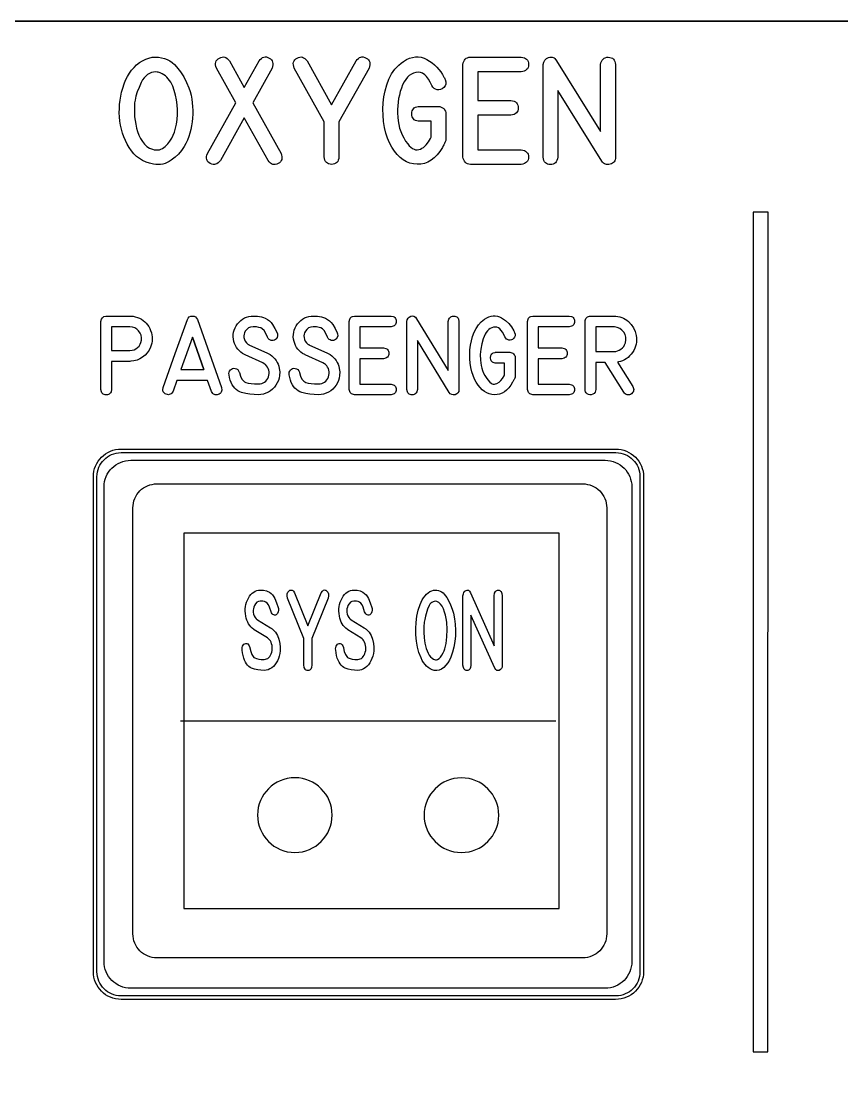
# Model space of a CAD drawing. Extents: x 214 to 359, y 82 to 686.
# Drawn here: x 288.5 to 323.5, y 207.11 to 251.9 of the extents above; entities that cross this region are included whole.
import ezdxf

# ---------------------------------------------------------------- set-up
doc = ezdxf.new("R2010")
doc.units = 0
for name, color, linetype in [('_BACKPANEL', 5, 'CONTINUOUS'), ('_ENGRAVING', 105, 'CONTINUOUS'), ('_LABELS', 30, 'CONTINUOUS'), ('_TOPLAYER', 1, 'CONTINUOUS')]:
    doc.layers.add(name, color=color, linetype=linetype)

msp = doc.modelspace()

# ---------------------------------------------------------------- linework, layer by layer
at = {"layer": '_BACKPANEL'}
for points in [[(359.375, 251.9), (214.375, 251.9), (214.375, 251.592), (214.375, 167.374), (214.375, 157.849), (355.624, 83.62), (358.386, 82.157), (358.497, 82.104), (358.611, 82.068), (358.675, 82.056), (358.743, 82.051), (358.87, 82.064), (358.989, 82.101), (359.096, 82.16), (359.19, 82.238), (359.267, 82.332), (359.325, 82.441), (359.362, 82.56), (359.375, 82.689), (359.375, 85.898), (359.375, 91.174), (359.375, 251.511)], [(292.764, 233.508), (313.859, 233.508), (313.964, 233.502), (314.067, 233.487), (314.165, 233.462), (314.26, 233.427), (314.35, 233.384), (314.434, 233.333), (314.513, 233.274), (314.586, 233.207), (314.652, 233.134), (314.711, 233.055), (314.763, 232.971), (314.806, 232.881), (314.84, 232.786), (314.866, 232.688), (314.881, 232.585), (314.886, 232.48), (314.886, 211.385), (314.881, 211.28), (314.866, 211.178), (314.84, 211.079), (314.806, 210.984), (314.763, 210.895), (314.711, 210.81), (314.652, 210.731), (314.586, 210.658), (314.513, 210.592), (314.434, 210.533), (314.35, 210.481), (314.26, 210.438), (314.165, 210.404), (314.067, 210.378), (313.964, 210.363), (313.859, 210.358), (292.764, 210.358), (292.658, 210.363), (292.556, 210.378), (292.457, 210.404), (292.363, 210.438), (292.273, 210.481), (292.188, 210.533), (292.109, 210.592), (292.037, 210.658), (291.97, 210.731), (291.911, 210.81), (291.86, 210.895), (291.817, 210.984), (291.782, 211.079), (291.757, 211.178), (291.742, 211.28), (291.736, 211.385), (291.736, 232.48), (291.742, 232.585), (291.757, 232.688), (291.782, 232.786), (291.817, 232.881), (291.86, 232.971), (291.911, 233.055), (291.97, 233.134), (292.037, 233.207), (292.109, 233.274), (292.188, 233.333), (292.273, 233.384), (292.363, 233.427), (292.457, 233.462), (292.556, 233.487), (292.658, 233.502)]]:
    msp.add_lwpolyline(points, close=True, dxfattribs=at)
at = {"layer": '_ENGRAVING'}
for points in [[(295.659, 249.047), (295.707, 248.891), (295.746, 248.734), (295.778, 248.576), (295.801, 248.416), (295.816, 248.255), (295.824, 248.092), (295.823, 247.928), (295.815, 247.762), (295.798, 247.598), (295.773, 247.437), (295.74, 247.28), (295.698, 247.126), (295.649, 246.976), (295.59, 246.829), (295.524, 246.687), (295.45, 246.547), (295.341, 246.383), (295.214, 246.231), (295.07, 246.093), (294.907, 245.967), (294.82, 245.912), (294.73, 245.867), (294.639, 245.831), (294.545, 245.805), (294.449, 245.789), (294.351, 245.783), (294.25, 245.786), (294.147, 245.799), (293.983, 245.836), (293.829, 245.888), (293.684, 245.954), (293.55, 246.035), (293.425, 246.13), (293.311, 246.24), (293.206, 246.365), (293.111, 246.505), (293.026, 246.654), (292.95, 246.807), (292.884, 246.964), (292.828, 247.126), (292.781, 247.291), (292.744, 247.461), (292.717, 247.635), (292.699, 247.813), (292.69, 247.992), (292.691, 248.171), (292.702, 248.348), (292.721, 248.524), (292.75, 248.699), (292.788, 248.872), (292.836, 249.045), (292.893, 249.217), (292.959, 249.382), (293.035, 249.535), (293.12, 249.677), (293.213, 249.807), (293.316, 249.925), (293.429, 250.032), (293.55, 250.127), (293.681, 250.21), (293.814, 250.277), (293.95, 250.324), (294.09, 250.353), (294.232, 250.362), (294.366, 250.356), (294.494, 250.336), (294.616, 250.304), (294.731, 250.259), (294.841, 250.201), (294.943, 250.129), (295.04, 250.045), (295.13, 249.948), (295.294, 249.736), (295.437, 249.516), (295.559, 249.286)], [(296.448, 246.257), (297.656, 248.419), (296.832, 249.896), (296.808, 249.966), (296.795, 250.032), (296.794, 250.093), (296.804, 250.149), (296.825, 250.2), (296.857, 250.246), (296.9, 250.287), (296.955, 250.323), (297.014, 250.351), (297.072, 250.366), (297.128, 250.37), (297.183, 250.36), (297.236, 250.339), (297.287, 250.305), (297.336, 250.26), (297.384, 250.202), (298.014, 249.065), (298.648, 250.202), (298.696, 250.26), (298.745, 250.306), (298.796, 250.339), (298.849, 250.361), (298.903, 250.37), (298.958, 250.367), (299.016, 250.352), (299.075, 250.324), (299.129, 250.288), (299.172, 250.247), (299.204, 250.201), (299.225, 250.15), (299.236, 250.093), (299.235, 250.032), (299.223, 249.965), (299.2, 249.893), (298.378, 248.419), (299.584, 246.257), (299.608, 246.186), (299.621, 246.12), (299.623, 246.058), (299.613, 246.002), (299.592, 245.951), (299.559, 245.905), (299.515, 245.863), (299.459, 245.827), (299.399, 245.799), (299.34, 245.784), (299.284, 245.781), (299.231, 245.791), (299.179, 245.813), (299.129, 245.847), (299.082, 245.894), (299.037, 245.953), (298.014, 247.776), (297.002, 245.953), (296.953, 245.896), (296.902, 245.85), (296.85, 245.817), (296.796, 245.795), (296.741, 245.786), (296.685, 245.789), (296.627, 245.803), (296.567, 245.83), (296.513, 245.866), (296.47, 245.906), (296.438, 245.952), (296.418, 246.003), (296.408, 246.059), (296.41, 246.12), (296.423, 246.186)], [(302.789, 250.199), (302.834, 250.258), (302.881, 250.305), (302.93, 250.339), (302.982, 250.361), (303.035, 250.371), (303.091, 250.368), (303.15, 250.352), (303.21, 250.324), (303.266, 250.288), (303.311, 250.247), (303.344, 250.201), (303.365, 250.15), (303.375, 250.094), (303.374, 250.033), (303.361, 249.968), (303.336, 249.898), (302.052, 247.604), (302.052, 246.11), (302.043, 246.035), (302.025, 245.971), (301.999, 245.916), (301.964, 245.872), (301.921, 245.837), (301.869, 245.812), (301.809, 245.797), (301.741, 245.792), (301.672, 245.797), (301.612, 245.812), (301.56, 245.837), (301.517, 245.872), (301.482, 245.916), (301.456, 245.971), (301.438, 246.035), (301.429, 246.11), (301.429, 247.604), (300.147, 249.898), (300.123, 249.967), (300.11, 250.032), (300.108, 250.092), (300.118, 250.148), (300.138, 250.198), (300.17, 250.244), (300.213, 250.285), (300.267, 250.321), (300.326, 250.349), (300.384, 250.364), (300.439, 250.367), (300.494, 250.358), (300.546, 250.337), (300.597, 250.303), (300.646, 250.257), (300.694, 250.199), (301.742, 248.328)], [(305.452, 247.631), (305.432, 247.633), (305.368, 247.645), (305.312, 247.665), (305.266, 247.692), (305.227, 247.727), (305.197, 247.77), (305.176, 247.82), (305.163, 247.878), (305.159, 247.943), (305.163, 248.009), (305.176, 248.067), (305.197, 248.117), (305.227, 248.159), (305.266, 248.194), (305.312, 248.222), (305.368, 248.242), (305.432, 248.254), (305.452, 248.258), (305.472, 248.258), (306.296, 248.258), (306.358, 248.253), (306.416, 248.235), (306.47, 248.206), (306.518, 248.166), (306.559, 248.117), (306.588, 248.064), (306.605, 248.006), (306.611, 247.943), (306.611, 246.811), (306.584, 246.753), (306.569, 246.717), (306.553, 246.684), (306.535, 246.65), (306.517, 246.617), (306.502, 246.583), (306.484, 246.55), (306.464, 246.516), (306.352, 246.344), (306.234, 246.195), (306.109, 246.069), (305.978, 245.967), (305.84, 245.889), (305.695, 245.834), (305.544, 245.803), (305.387, 245.796), (305.229, 245.811), (305.078, 245.847), (304.933, 245.906), (304.795, 245.986), (304.663, 246.088), (304.538, 246.211), (304.419, 246.356), (304.306, 246.523), (304.209, 246.702), (304.125, 246.903), (304.055, 247.125), (303.998, 247.368), (303.956, 247.624), (303.932, 247.882), (303.926, 248.143), (303.937, 248.407), (303.968, 248.669), (304.019, 248.924), (304.091, 249.174), (304.184, 249.416), (304.239, 249.533), (304.3, 249.644), (304.368, 249.748), (304.442, 249.846), (304.522, 249.938), (304.609, 250.024), (304.702, 250.104), (304.802, 250.177), (304.93, 250.254), (305.057, 250.313), (305.183, 250.352), (305.309, 250.372), (305.433, 250.372), (305.557, 250.354), (305.68, 250.316), (305.802, 250.259), (305.92, 250.188), (306.03, 250.112), (306.133, 250.028), (306.228, 249.938), (306.315, 249.841), (306.395, 249.737), (306.466, 249.626), (306.531, 249.509), (306.548, 249.473), (306.562, 249.442), (306.58, 249.409), (306.605, 249.307), (306.603, 249.216), (306.575, 249.134), (306.522, 249.062), (306.455, 249.009), (306.386, 248.975), (306.315, 248.961), (306.24, 248.967), (306.169, 248.991), (306.106, 249.029), (306.051, 249.081), (306.006, 249.147), (305.938, 249.298), (305.866, 249.426), (305.788, 249.53), (305.707, 249.612), (305.62, 249.672), (305.529, 249.708), (305.433, 249.722), (305.332, 249.712), (305.232, 249.684), (305.139, 249.639), (305.052, 249.579), (304.972, 249.502), (304.898, 249.41), (304.83, 249.302), (304.769, 249.178), (304.715, 249.038), (304.668, 248.894), (304.629, 248.747), (304.598, 248.597), (304.574, 248.445), (304.558, 248.289), (304.55, 248.132), (304.549, 247.971), (304.556, 247.808), (304.572, 247.646), (304.599, 247.49), (304.636, 247.339), (304.684, 247.193), (304.743, 247.052), (304.813, 246.916), (304.894, 246.786), (304.985, 246.661), (305.051, 246.583), (305.118, 246.519), (305.185, 246.47), (305.253, 246.436), (305.321, 246.416), (305.389, 246.41), (305.457, 246.419), (305.525, 246.442), (305.592, 246.476), (305.656, 246.517), (305.771, 246.618), (305.872, 246.746), (305.959, 246.9), (305.983, 246.949), (305.983, 247.631)], [(309.818, 249.739), (307.967, 249.739), (307.967, 248.517), (309.378, 248.517), (309.453, 248.502), (309.517, 248.48), (309.572, 248.451), (309.616, 248.414), (309.651, 248.371), (309.675, 248.321), (309.69, 248.263), (309.694, 248.199), (309.689, 248.135), (309.674, 248.078), (309.65, 248.027), (309.615, 247.984), (309.57, 247.948), (309.516, 247.92), (309.452, 247.898), (309.378, 247.883), (307.967, 247.883), (307.967, 246.416), (309.818, 246.416), (309.892, 246.4), (309.956, 246.378), (310.01, 246.349), (310.055, 246.313), (310.089, 246.271), (310.114, 246.221), (310.128, 246.164), (310.133, 246.101), (310.128, 246.037), (310.114, 245.981), (310.089, 245.931), (310.055, 245.888), (310.01, 245.853), (309.956, 245.824), (309.892, 245.803), (309.818, 245.788), (307.656, 245.788), (307.59, 245.801), (307.532, 245.821), (307.481, 245.849), (307.437, 245.885), (307.402, 245.929), (307.373, 245.98), (307.352, 246.039), (307.339, 246.105), (307.339, 250.05), (307.353, 250.119), (307.375, 250.18), (307.404, 250.232), (307.44, 250.275), (307.483, 250.31), (307.533, 250.336), (307.591, 250.354), (307.656, 250.362), (309.818, 250.362), (309.892, 250.352), (309.956, 250.334), (310.01, 250.307), (310.054, 250.272), (310.089, 250.228), (310.113, 250.177), (310.128, 250.117), (310.132, 250.049), (310.127, 249.98), (310.112, 249.921), (310.088, 249.869), (310.053, 249.827), (310.009, 249.792), (309.955, 249.766), (309.892, 249.748)], [(313.839, 246.096), (313.835, 246.04), (313.825, 245.99), (313.807, 245.944), (313.782, 245.904), (313.75, 245.87), (313.711, 245.84), (313.665, 245.817), (313.612, 245.798), (313.557, 245.786), (313.505, 245.782), (313.457, 245.787), (313.411, 245.799), (313.369, 245.82), (313.329, 245.849), (313.293, 245.886), (313.26, 245.931), (311.384, 248.94), (311.384, 246.096), (311.369, 246.023), (311.346, 245.959), (311.317, 245.906), (311.281, 245.862), (311.238, 245.827), (311.188, 245.803), (311.131, 245.788), (311.068, 245.783), (311.005, 245.788), (310.948, 245.803), (310.899, 245.827), (310.856, 245.862), (310.82, 245.906), (310.792, 245.959), (310.769, 246.023), (310.754, 246.096), (310.754, 250.041), (310.782, 250.147), (310.831, 250.233), (310.901, 250.3), (310.992, 250.347), (311.042, 250.361), (311.09, 250.366), (311.136, 250.362), (311.18, 250.349), (311.221, 250.327), (311.26, 250.296), (311.333, 250.208), (313.209, 247.195), (313.209, 250.041), (313.223, 250.116), (313.245, 250.18), (313.275, 250.235), (313.312, 250.279), (313.356, 250.314), (313.408, 250.338), (313.467, 250.353), (313.534, 250.357), (313.601, 250.351), (313.659, 250.336), (313.709, 250.311), (313.752, 250.276), (313.786, 250.232), (313.812, 250.178), (313.829, 250.114), (313.839, 250.041)], [(294.25, 249.728), (294.15, 249.721), (294.057, 249.7), (293.97, 249.666), (293.889, 249.617), (293.814, 249.555), (293.746, 249.479), (293.684, 249.389), (293.628, 249.286), (293.532, 249.073), (293.456, 248.876), (293.399, 248.695), (293.361, 248.531), (293.343, 248.411), (293.332, 248.279), (293.33, 247.979), (293.34, 247.818), (293.359, 247.657), (293.387, 247.498), (293.424, 247.339), (293.47, 247.185), (293.527, 247.039), (293.594, 246.9), (293.672, 246.77), (293.761, 246.654), (293.863, 246.559), (293.977, 246.485), (294.105, 246.433), (294.182, 246.414), (294.256, 246.404), (294.327, 246.405), (294.396, 246.415), (294.462, 246.436), (294.526, 246.466), (294.586, 246.507), (294.644, 246.557), (294.751, 246.67), (294.843, 246.787), (294.922, 246.906), (294.987, 247.03), (295.042, 247.168), (295.087, 247.327), (295.123, 247.506), (295.149, 247.704), (295.164, 247.913), (295.166, 248.122), (295.154, 248.33), (295.129, 248.539), (295.09, 248.742), (295.035, 248.935), (294.965, 249.117), (294.88, 249.289), (294.831, 249.369), (294.777, 249.441), (294.719, 249.505), (294.655, 249.562), (294.587, 249.612), (294.514, 249.654), (294.436, 249.688), (294.353, 249.715), (294.305, 249.725)], [(319.715, 243.75), (319.705, 207.969), (320.341, 207.969), (320.351, 243.75)], [(293.144, 239.328), (293.174, 239.328), (293.275, 239.317), (293.372, 239.297), (293.465, 239.269), (293.554, 239.233), (293.634, 239.19), (293.708, 239.141), (293.776, 239.085), (293.838, 239.023), (293.894, 238.954), (293.944, 238.879), (293.988, 238.798), (294.025, 238.71), (294.055, 238.619), (294.077, 238.529), (294.09, 238.439), (294.094, 238.35), (294.089, 238.262), (294.075, 238.174), (294.053, 238.087), (294.022, 238), (293.958, 237.87), (293.88, 237.756), (293.789, 237.656), (293.684, 237.571), (293.568, 237.502), (293.445, 237.45), (293.313, 237.416), (293.174, 237.398), (293.144, 237.396), (292.362, 237.396), (292.362, 236.201), (292.337, 236.1), (292.316, 236.06), (292.29, 236.028), (292.259, 236.002), (292.223, 235.984), (292.181, 235.973), (292.134, 235.97), (292.086, 235.973), (292.045, 235.984), (292.008, 236.002), (291.977, 236.028), (291.951, 236.06), (291.931, 236.1), (291.907, 236.201), (291.907, 239.099), (291.929, 239.189), (291.972, 239.258), (292.035, 239.304), (292.119, 239.328), (292.134, 239.328)], [(294.561, 236.286), (295.076, 237.732), (295.593, 239.177), (295.627, 239.243), (295.673, 239.29), (295.732, 239.318), (295.804, 239.328), (295.877, 239.319), (295.936, 239.291), (295.983, 239.244), (296.017, 239.177), (297.048, 236.278), (297.057, 236.173), (297.051, 236.128), (297.037, 236.088), (297.016, 236.053), (296.988, 236.024), (296.952, 235.999), (296.909, 235.98), (296.864, 235.967), (296.821, 235.963), (296.781, 235.967), (296.744, 235.98), (296.709, 236.002), (296.677, 236.032), (296.621, 236.117), (296.456, 236.586), (295.145, 236.586), (294.984, 236.129), (294.927, 236.043), (294.894, 236.013), (294.859, 235.992), (294.821, 235.979), (294.781, 235.975), (294.737, 235.98), (294.691, 235.994), (294.648, 236.014), (294.612, 236.039), (294.584, 236.068), (294.564, 236.102), (294.551, 236.141), (294.547, 236.185)], [(298.983, 237.757), (299.008, 237.746), (299.037, 237.731), (299.063, 237.716), (299.088, 237.701), (299.115, 237.685), (299.19, 237.629), (299.259, 237.568), (299.319, 237.502), (299.372, 237.431), (299.418, 237.355), (299.456, 237.273), (299.486, 237.186), (299.509, 237.095), (299.526, 236.945), (299.522, 236.791), (299.502, 236.682), (299.47, 236.577), (299.425, 236.476), (299.368, 236.379), (299.3, 236.29), (299.224, 236.211), (299.139, 236.143), (299.047, 236.086), (298.942, 236.037), (298.836, 236.003), (298.728, 235.982), (298.618, 235.975), (298.433, 235.981), (298.253, 235.999), (298.077, 236.03), (297.905, 236.072), (297.823, 236.102), (297.747, 236.142), (297.678, 236.191), (297.614, 236.252), (297.557, 236.322), (297.505, 236.403), (297.46, 236.494), (297.421, 236.595), (297.392, 236.706), (297.369, 236.821), (297.364, 236.878), (297.372, 236.932), (297.392, 236.982), (297.426, 237.029), (297.469, 237.067), (297.517, 237.091), (297.57, 237.102), (297.628, 237.098), (297.687, 237.078), (297.736, 237.045), (297.775, 236.998), (297.805, 236.937), (297.81, 236.923), (297.856, 236.763), (297.916, 236.638), (297.951, 236.59), (297.991, 236.55), (298.033, 236.52), (298.079, 236.498), (298.185, 236.468), (298.309, 236.448), (298.452, 236.437), (298.614, 236.436), (298.69, 236.44), (298.76, 236.454), (298.823, 236.478), (298.88, 236.511), (298.931, 236.553), (298.976, 236.605), (299.015, 236.667), (299.047, 236.737), (299.067, 236.805), (299.077, 236.874), (299.075, 236.945), (299.063, 237.017), (299.041, 237.086), (299.01, 237.15), (298.971, 237.207), (298.923, 237.259), (298.869, 237.298), (298.801, 237.336), (298.056, 237.669), (298.032, 237.682), (297.945, 237.734), (297.867, 237.791), (297.797, 237.853), (297.736, 237.92), (297.684, 237.992), (297.64, 238.07), (297.605, 238.153), (297.578, 238.241), (297.557, 238.345), (297.547, 238.446), (297.549, 238.544), (297.562, 238.639), (297.587, 238.732), (297.623, 238.822), (297.67, 238.91), (297.729, 238.995), (297.796, 239.073), (297.868, 239.141), (297.945, 239.198), (298.027, 239.245), (298.115, 239.281), (298.207, 239.307), (298.304, 239.323), (298.407, 239.328), (298.584, 239.323), (298.751, 239.291), (298.832, 239.27), (298.913, 239.238), (299.009, 239.185), (299.092, 239.123), (299.164, 239.052), (299.224, 238.972), (299.326, 238.796), (299.419, 238.607), (299.433, 238.564), (299.438, 238.487), (299.417, 238.418), (299.377, 238.356), (299.343, 238.326), (299.3, 238.301), (299.255, 238.287), (299.208, 238.283), (299.16, 238.29), (299.113, 238.307), (299.072, 238.334), (299.036, 238.373), (299.007, 238.421), (298.918, 238.616), (298.861, 238.707), (298.785, 238.781), (298.716, 238.819), (298.643, 238.846), (298.539, 238.864), (298.391, 238.869), (298.289, 238.856), (298.201, 238.82), (298.124, 238.761), (298.061, 238.679), (298.028, 238.617), (298.008, 238.552), (297.999, 238.484), (298.003, 238.412), (298.022, 238.326), (298.056, 238.25), (298.106, 238.185), (298.17, 238.129), (298.185, 238.119), (298.203, 238.108), (298.22, 238.1), (298.24, 238.092)], [(301.543, 237.757), (301.569, 237.746), (301.598, 237.731), (301.624, 237.716), (301.649, 237.701), (301.675, 237.685), (301.751, 237.629), (301.819, 237.568), (301.88, 237.502), (301.933, 237.431), (301.979, 237.355), (302.016, 237.273), (302.047, 237.186), (302.069, 237.095), (302.087, 236.945), (302.082, 236.791), (302.063, 236.682), (302.031, 236.577), (301.986, 236.476), (301.929, 236.379), (301.861, 236.29), (301.785, 236.211), (301.7, 236.143), (301.608, 236.086), (301.503, 236.037), (301.397, 236.003), (301.288, 235.982), (301.178, 235.975), (300.994, 235.981), (300.814, 235.999), (300.638, 236.03), (300.466, 236.072), (300.384, 236.102), (300.308, 236.142), (300.239, 236.191), (300.175, 236.252), (300.117, 236.322), (300.066, 236.403), (300.021, 236.494), (299.982, 236.595), (299.953, 236.706), (299.93, 236.821), (299.925, 236.878), (299.932, 236.932), (299.953, 236.982), (299.987, 237.029), (300.03, 237.067), (300.078, 237.091), (300.131, 237.102), (300.189, 237.098), (300.248, 237.078), (300.297, 237.045), (300.336, 236.998), (300.366, 236.937), (300.371, 236.923), (300.417, 236.763), (300.477, 236.638), (300.512, 236.59), (300.551, 236.55), (300.594, 236.52), (300.64, 236.498), (300.746, 236.468), (300.87, 236.448), (301.013, 236.437), (301.175, 236.436), (301.251, 236.44), (301.32, 236.454), (301.384, 236.478), (301.441, 236.511), (301.492, 236.553), (301.537, 236.605), (301.575, 236.667), (301.608, 236.737), (301.628, 236.805), (301.638, 236.874), (301.636, 236.945), (301.624, 237.017), (301.602, 237.086), (301.571, 237.15), (301.532, 237.207), (301.484, 237.259), (301.43, 237.298), (301.362, 237.336), (300.617, 237.669), (300.593, 237.682), (300.506, 237.734), (300.428, 237.791), (300.358, 237.853), (300.297, 237.92), (300.244, 237.992), (300.201, 238.07), (300.166, 238.153), (300.139, 238.241), (300.118, 238.345), (300.108, 238.446), (300.11, 238.544), (300.123, 238.639), (300.147, 238.732), (300.183, 238.822), (300.231, 238.91), (300.29, 238.995), (300.357, 239.073), (300.429, 239.141), (300.506, 239.198), (300.588, 239.245), (300.675, 239.281), (300.768, 239.307), (300.865, 239.323), (300.968, 239.328), (301.145, 239.323), (301.312, 239.291), (301.393, 239.27), (301.474, 239.238), (301.57, 239.185), (301.653, 239.123), (301.725, 239.052), (301.785, 238.972), (301.887, 238.796), (301.979, 238.607), (301.994, 238.564), (301.999, 238.487), (301.978, 238.418), (301.938, 238.356), (301.904, 238.326), (301.861, 238.301), (301.816, 238.287), (301.769, 238.283), (301.72, 238.29), (301.673, 238.307), (301.632, 238.334), (301.597, 238.373), (301.568, 238.421), (301.478, 238.616), (301.421, 238.707), (301.346, 238.781), (301.277, 238.819), (301.204, 238.846), (301.099, 238.864), (300.951, 238.869), (300.85, 238.856), (300.761, 238.82), (300.685, 238.761), (300.622, 238.679), (300.589, 238.617), (300.569, 238.552), (300.56, 238.484), (300.564, 238.412), (300.583, 238.326), (300.617, 238.25), (300.666, 238.185), (300.731, 238.129), (300.746, 238.119), (300.763, 238.108), (300.781, 238.1), (300.8, 238.092)], [(304.272, 238.871), (302.938, 238.871), (302.938, 237.974), (303.955, 237.974), (304.055, 237.946), (304.094, 237.925), (304.126, 237.898), (304.151, 237.866), (304.168, 237.829), (304.179, 237.787), (304.182, 237.74), (304.178, 237.693), (304.168, 237.651), (304.15, 237.614), (304.125, 237.582), (304.093, 237.556), (304.054, 237.535), (303.955, 237.508), (302.938, 237.508), (302.938, 236.431), (304.272, 236.431), (304.371, 236.403), (304.41, 236.382), (304.442, 236.356), (304.466, 236.324), (304.484, 236.288), (304.495, 236.246), (304.498, 236.199), (304.495, 236.153), (304.484, 236.111), (304.466, 236.075), (304.442, 236.044), (304.41, 236.017), (304.371, 235.996), (304.272, 235.97), (302.714, 235.97), (302.625, 235.994), (302.588, 236.015), (302.557, 236.041), (302.531, 236.073), (302.511, 236.111), (302.486, 236.203), (302.486, 239.099), (302.512, 239.194), (302.532, 239.232), (302.558, 239.264), (302.59, 239.29), (302.626, 239.309), (302.714, 239.328), (304.272, 239.328), (304.371, 239.307), (304.41, 239.287), (304.441, 239.262), (304.466, 239.23), (304.484, 239.192), (304.494, 239.148), (304.498, 239.098), (304.494, 239.048), (304.483, 239.004), (304.465, 238.966), (304.441, 238.935), (304.409, 238.91), (304.37, 238.89)], [(307.167, 236.196), (307.157, 236.118), (307.126, 236.055), (307.075, 236.008), (307.004, 235.977), (306.927, 235.966), (306.859, 235.978), (306.8, 236.015), (306.75, 236.075), (305.399, 238.284), (305.399, 236.196), (305.372, 236.096), (305.35, 236.056), (305.324, 236.024), (305.294, 235.999), (305.258, 235.981), (305.217, 235.97), (305.171, 235.967), (305.126, 235.97), (305.085, 235.981), (305.05, 235.999), (305.019, 236.024), (304.993, 236.056), (304.972, 236.096), (304.945, 236.196), (304.945, 239.092), (304.965, 239.17), (305, 239.234), (305.051, 239.282), (305.117, 239.317), (305.187, 239.331), (305.252, 239.318), (305.31, 239.28), (305.362, 239.215), (306.713, 237.003), (306.713, 239.092), (306.739, 239.195), (306.76, 239.235), (306.787, 239.267), (306.819, 239.293), (306.856, 239.311), (306.899, 239.321), (306.947, 239.324), (306.995, 239.32), (307.037, 239.309), (307.074, 239.29), (307.104, 239.265), (307.128, 239.232), (307.147, 239.193), (307.167, 239.092)], [(308.729, 237.323), (308.714, 237.324), (308.628, 237.348), (308.595, 237.368), (308.567, 237.394), (308.546, 237.425), (308.53, 237.462), (308.518, 237.552), (308.53, 237.643), (308.546, 237.68), (308.567, 237.711), (308.595, 237.737), (308.628, 237.757), (308.714, 237.78), (308.729, 237.783), (308.743, 237.783), (309.337, 237.783), (309.382, 237.779), (309.423, 237.766), (309.462, 237.745), (309.497, 237.715), (309.526, 237.68), (309.547, 237.641), (309.559, 237.598), (309.564, 237.552), (309.564, 236.721), (309.544, 236.678), (309.533, 236.652), (309.522, 236.627), (309.509, 236.603), (309.496, 236.578), (309.485, 236.554), (309.472, 236.529), (309.457, 236.504), (309.377, 236.378), (309.292, 236.268), (309.202, 236.176), (309.108, 236.102), (309.008, 236.044), (308.904, 236.004), (308.796, 235.981), (308.682, 235.976), (308.569, 235.987), (308.46, 236.014), (308.355, 236.056), (308.256, 236.115), (308.161, 236.19), (308.07, 236.28), (307.985, 236.387), (307.904, 236.509), (307.834, 236.641), (307.773, 236.788), (307.723, 236.951), (307.682, 237.13), (307.652, 237.318), (307.635, 237.507), (307.63, 237.699), (307.638, 237.893), (307.66, 238.085), (307.697, 238.273), (307.749, 238.456), (307.816, 238.634), (307.899, 238.801), (308.001, 238.949), (308.122, 239.08), (308.261, 239.192), (308.353, 239.249), (308.444, 239.292), (308.535, 239.32), (308.626, 239.335), (308.716, 239.335), (308.805, 239.322), (308.893, 239.294), (308.981, 239.252), (309.146, 239.144), (309.288, 239.016), (309.408, 238.869), (309.506, 238.702), (309.519, 238.676), (309.528, 238.653), (309.541, 238.628), (309.559, 238.554), (309.558, 238.487), (309.538, 238.427), (309.499, 238.374), (309.452, 238.334), (309.402, 238.31), (309.35, 238.3), (309.297, 238.304), (309.245, 238.321), (309.2, 238.349), (309.161, 238.387), (309.128, 238.436), (309.079, 238.547), (309.027, 238.64), (308.971, 238.717), (308.912, 238.778), (308.85, 238.821), (308.784, 238.848), (308.715, 238.858), (308.643, 238.851), (308.571, 238.83), (308.504, 238.797), (308.441, 238.753), (308.383, 238.697), (308.33, 238.629), (308.281, 238.55), (308.237, 238.459), (308.198, 238.356), (308.137, 238.142), (308.097, 237.92), (308.079, 237.691), (308.084, 237.453), (308.095, 237.334), (308.114, 237.219), (308.141, 237.108), (308.176, 237.001), (308.219, 236.898), (308.269, 236.798), (308.327, 236.703), (308.393, 236.611), (308.489, 236.507), (308.537, 236.471), (308.586, 236.445), (308.634, 236.431), (308.683, 236.427), (308.732, 236.433), (308.782, 236.45), (308.876, 236.505), (308.959, 236.579), (309.032, 236.673), (309.094, 236.786), (309.112, 236.823), (309.112, 237.323)], [(311.873, 238.871), (310.54, 238.871), (310.54, 237.974), (311.557, 237.974), (311.656, 237.946), (311.696, 237.925), (311.728, 237.898), (311.753, 237.866), (311.77, 237.829), (311.781, 237.787), (311.784, 237.74), (311.78, 237.693), (311.77, 237.651), (311.752, 237.614), (311.727, 237.582), (311.695, 237.556), (311.656, 237.535), (311.557, 237.508), (310.54, 237.508), (310.54, 236.431), (311.873, 236.431), (311.973, 236.403), (312.012, 236.382), (312.044, 236.356), (312.068, 236.324), (312.086, 236.288), (312.097, 236.246), (312.1, 236.199), (312.097, 236.153), (312.086, 236.111), (312.068, 236.075), (312.044, 236.044), (312.012, 236.017), (311.973, 235.996), (311.873, 235.97), (310.316, 235.97), (310.227, 235.994), (310.19, 236.015), (310.159, 236.041), (310.133, 236.073), (310.112, 236.111), (310.088, 236.203), (310.088, 239.099), (310.114, 239.194), (310.134, 239.232), (310.16, 239.264), (310.192, 239.29), (310.228, 239.309), (310.316, 239.328), (311.873, 239.328), (311.973, 239.307), (312.012, 239.287), (312.043, 239.262), (312.068, 239.23), (312.086, 239.192), (312.096, 239.148), (312.099, 239.098), (312.096, 239.048), (312.085, 239.004), (312.067, 238.966), (312.043, 238.935), (312.011, 238.91), (311.972, 238.89)], [(314.579, 236.326), (314.614, 236.237), (314.619, 236.195), (314.616, 236.155), (314.605, 236.117), (314.585, 236.081), (314.521, 236.014), (314.481, 235.991), (314.438, 235.977), (314.392, 235.972), (314.343, 235.976), (314.296, 235.989), (314.256, 236.011), (314.223, 236.04), (314.196, 236.078), (313.403, 237.355), (313.001, 237.355), (313.001, 236.201), (312.993, 236.135), (312.969, 236.078), (312.93, 236.032), (312.874, 235.995), (312.811, 235.973), (312.751, 235.97), (312.692, 235.985), (312.636, 236.019), (312.597, 236.056), (312.57, 236.098), (312.553, 236.147), (312.547, 236.201), (312.547, 239.099), (312.551, 239.144), (312.564, 239.187), (312.584, 239.226), (312.613, 239.261), (312.647, 239.29), (312.685, 239.311), (312.727, 239.324), (312.773, 239.328), (313.771, 239.328), (313.86, 239.325), (313.946, 239.314), (314.028, 239.295), (314.108, 239.27), (314.185, 239.237), (314.259, 239.197), (314.329, 239.149), (314.397, 239.095), (314.517, 238.97), (314.612, 238.829), (314.682, 238.673), (314.727, 238.502), (314.739, 238.406), (314.742, 238.312), (314.736, 238.22), (314.721, 238.129), (314.696, 238.04), (314.662, 237.952), (314.619, 237.866), (314.567, 237.781), (314.508, 237.701), (314.444, 237.63), (314.375, 237.567), (314.302, 237.511), (314.224, 237.465), (314.142, 237.426), (314.055, 237.396), (313.963, 237.374), (313.932, 237.369)], [(293.144, 238.866), (292.362, 238.866), (292.362, 237.861), (293.144, 237.861), (293.233, 237.868), (293.316, 237.892), (293.395, 237.931), (293.468, 237.985), (293.531, 238.051), (293.579, 238.125), (293.613, 238.207), (293.633, 238.297), (293.636, 238.406), (293.617, 238.509), (293.577, 238.605), (293.514, 238.694), (293.435, 238.769), (293.347, 238.823), (293.25, 238.855)], [(313.771, 237.816), (313.852, 237.823), (313.929, 237.842), (314.004, 237.873), (314.075, 237.918), (314.139, 237.973), (314.191, 238.035), (314.232, 238.106), (314.262, 238.184), (314.286, 238.307), (314.283, 238.424), (314.252, 238.535), (314.193, 238.64), (314.114, 238.731), (314.021, 238.799), (313.914, 238.844), (313.794, 238.866), (313.001, 238.866), (313.001, 237.816)], [(296.292, 237.047), (295.803, 238.425), (295.31, 237.047)], [(295.803, 238.425), (296.292, 237.047)], [(292.774, 233.661), (313.849, 233.661), (313.971, 233.655), (314.09, 233.637), (314.204, 233.608), (314.313, 233.568), (314.417, 233.518), (314.516, 233.458), (314.607, 233.39), (314.692, 233.313), (314.768, 233.229), (314.837, 233.137), (314.896, 233.039), (314.946, 232.935), (314.986, 232.825), (315.016, 232.711), (315.034, 232.592), (315.04, 232.47), (315.04, 211.395), (315.034, 211.273), (315.016, 211.154), (314.986, 211.04), (314.946, 210.931), (314.896, 210.827), (314.837, 210.728), (314.768, 210.637), (314.692, 210.552), (314.607, 210.476), (314.516, 210.407), (314.417, 210.348), (314.313, 210.298), (314.204, 210.258), (314.09, 210.228), (313.971, 210.21), (313.849, 210.204), (292.774, 210.204), (292.652, 210.21), (292.533, 210.228), (292.419, 210.258), (292.309, 210.298), (292.205, 210.348), (292.107, 210.407), (292.015, 210.476), (291.931, 210.552), (291.854, 210.637), (291.786, 210.728), (291.726, 210.827), (291.676, 210.931), (291.636, 211.04), (291.607, 211.154), (291.589, 211.273), (291.583, 211.395), (291.583, 232.47), (291.589, 232.592), (291.607, 232.711), (291.636, 232.825), (291.676, 232.935), (291.726, 233.039), (291.786, 233.137), (291.854, 233.229), (291.931, 233.313), (292.015, 233.39), (292.107, 233.458), (292.205, 233.518), (292.309, 233.568), (292.419, 233.608), (292.533, 233.637), (292.652, 233.655)], [(293.182, 233.183), (313.398, 233.183), (313.515, 233.177), (313.628, 233.16), (313.738, 233.131), (313.843, 233.093), (313.943, 233.045), (314.037, 232.988), (314.125, 232.922), (314.206, 232.849), (314.279, 232.768), (314.345, 232.68), (314.402, 232.586), (314.45, 232.486), (314.488, 232.381), (314.517, 232.271), (314.534, 232.158), (314.54, 232.041), (314.54, 211.825), (314.534, 211.708), (314.517, 211.594), (314.488, 211.484), (314.45, 211.379), (314.402, 211.279), (314.345, 211.185), (314.279, 211.097), (314.206, 211.016), (314.125, 210.943), (314.037, 210.877), (313.943, 210.82), (313.843, 210.772), (313.738, 210.734), (313.628, 210.706), (313.515, 210.689), (313.398, 210.683), (293.182, 210.683), (293.065, 210.689), (292.951, 210.706), (292.841, 210.734), (292.736, 210.772), (292.636, 210.82), (292.542, 210.877), (292.454, 210.943), (292.373, 211.016), (292.3, 211.097), (292.234, 211.185), (292.177, 211.279), (292.129, 211.379), (292.091, 211.484), (292.063, 211.594), (292.046, 211.708), (292.04, 211.825), (292.04, 232.041), (292.046, 232.158), (292.063, 232.271), (292.091, 232.381), (292.129, 232.486), (292.177, 232.586), (292.234, 232.68), (292.3, 232.768), (292.373, 232.849), (292.454, 232.922), (292.542, 232.988), (292.636, 233.045), (292.736, 233.093), (292.841, 233.131), (292.951, 233.16), (293.065, 233.177)]]:
    msp.add_lwpolyline(points, close=True, dxfattribs=at)
at = {"layer": '_LABELS'}
for points in [[(311.438, 214.075), (311.438, 230.077), (295.438, 230.077), (295.438, 214.075)], [(299.139, 226.045), (299.158, 226.033), (299.18, 226.018), (299.199, 226.003), (299.218, 225.987), (299.238, 225.971), (299.295, 225.914), (299.346, 225.852), (299.392, 225.785), (299.432, 225.712), (299.495, 225.551), (299.534, 225.369), (299.548, 225.216), (299.544, 225.059), (299.53, 224.947), (299.506, 224.84), (299.472, 224.737), (299.429, 224.638), (299.378, 224.547), (299.32, 224.466), (299.257, 224.397), (299.187, 224.339), (299.109, 224.289), (299.029, 224.254), (298.947, 224.232), (298.864, 224.225), (298.726, 224.231), (298.59, 224.25), (298.458, 224.281), (298.329, 224.325), (298.267, 224.355), (298.21, 224.395), (298.158, 224.446), (298.11, 224.508), (298.067, 224.58), (298.028, 224.662), (297.994, 224.755), (297.964, 224.858), (297.943, 224.972), (297.926, 225.089), (297.922, 225.148), (297.927, 225.202), (297.943, 225.254), (297.969, 225.302), (298.001, 225.341), (298.037, 225.365), (298.077, 225.376), (298.12, 225.372), (298.165, 225.352), (298.202, 225.318), (298.231, 225.27), (298.254, 225.208), (298.257, 225.193), (298.292, 225.029), (298.337, 224.903), (298.393, 224.813), (298.425, 224.781), (298.46, 224.759), (298.539, 224.729), (298.633, 224.708), (298.74, 224.697), (298.862, 224.696), (298.919, 224.7), (298.971, 224.715), (299.019, 224.739), (299.062, 224.773), (299.1, 224.816), (299.134, 224.869), (299.163, 224.931), (299.187, 225.004), (299.203, 225.073), (299.21, 225.144), (299.209, 225.216), (299.199, 225.289), (299.183, 225.36), (299.16, 225.425), (299.13, 225.484), (299.094, 225.536), (299.054, 225.577), (299.002, 225.615), (298.442, 225.955), (298.424, 225.968), (298.359, 226.021), (298.3, 226.079), (298.247, 226.142), (298.202, 226.211), (298.162, 226.285), (298.129, 226.364), (298.103, 226.449), (298.083, 226.539), (298.067, 226.645), (298.06, 226.748), (298.061, 226.848), (298.071, 226.945), (298.089, 227.04), (298.116, 227.132), (298.152, 227.222), (298.196, 227.308), (298.246, 227.388), (298.301, 227.457), (298.359, 227.516), (298.421, 227.564), (298.486, 227.601), (298.556, 227.628), (298.629, 227.644), (298.706, 227.649), (298.839, 227.644), (298.965, 227.611), (299.026, 227.59), (299.087, 227.557), (299.159, 227.503), (299.222, 227.44), (299.275, 227.367), (299.32, 227.286), (299.397, 227.106), (299.467, 226.912), (299.478, 226.869), (299.481, 226.79), (299.466, 226.72), (299.435, 226.656), (299.41, 226.626), (299.378, 226.6), (299.344, 226.586), (299.309, 226.582), (299.272, 226.589), (299.237, 226.606), (299.206, 226.634), (299.179, 226.673), (299.157, 226.723), (299.09, 226.921), (299.047, 227.014), (298.99, 227.09), (298.939, 227.129), (298.884, 227.157), (298.805, 227.175), (298.694, 227.18), (298.618, 227.167), (298.551, 227.13), (298.494, 227.07), (298.446, 226.986), (298.421, 226.923), (298.406, 226.857), (298.4, 226.787), (298.402, 226.713), (298.417, 226.625), (298.442, 226.548), (298.479, 226.481), (298.528, 226.425), (298.539, 226.414), (298.552, 226.403), (298.566, 226.395), (298.58, 226.387)], [(301.297, 227.527), (301.347, 227.606), (301.373, 227.632), (301.401, 227.648), (301.43, 227.655), (301.461, 227.653), (301.492, 227.641), (301.525, 227.62), (301.579, 227.562), (301.609, 227.489), (301.613, 227.402), (301.593, 227.301), (300.898, 225.581), (300.898, 224.461), (300.883, 224.357), (300.85, 224.283), (300.827, 224.257), (300.799, 224.238), (300.766, 224.227), (300.729, 224.223), (300.692, 224.227), (300.659, 224.238), (300.631, 224.257), (300.608, 224.283), (300.575, 224.357), (300.56, 224.461), (300.56, 225.581), (299.866, 227.301), (299.846, 227.401), (299.85, 227.488), (299.879, 227.56), (299.931, 227.618), (299.963, 227.639), (299.994, 227.65), (300.024, 227.653), (300.054, 227.646), (300.082, 227.63), (300.11, 227.605), (300.162, 227.527), (300.73, 226.124)], [(303.128, 226.045), (303.148, 226.033), (303.169, 226.018), (303.189, 226.003), (303.207, 225.987), (303.227, 225.971), (303.284, 225.914), (303.336, 225.852), (303.381, 225.785), (303.421, 225.712), (303.484, 225.551), (303.524, 225.369), (303.537, 225.216), (303.533, 225.059), (303.519, 224.947), (303.495, 224.84), (303.461, 224.737), (303.418, 224.638), (303.367, 224.547), (303.309, 224.466), (303.246, 224.397), (303.177, 224.339), (303.098, 224.289), (303.018, 224.254), (302.936, 224.232), (302.854, 224.225), (302.715, 224.231), (302.579, 224.25), (302.447, 224.281), (302.318, 224.325), (302.256, 224.355), (302.199, 224.395), (302.147, 224.446), (302.099, 224.508), (302.056, 224.58), (302.017, 224.662), (301.983, 224.755), (301.954, 224.858), (301.932, 224.972), (301.915, 225.089), (301.911, 225.148), (301.917, 225.202), (301.932, 225.254), (301.958, 225.302), (301.99, 225.341), (302.026, 225.365), (302.066, 225.376), (302.11, 225.372), (302.154, 225.352), (302.191, 225.318), (302.22, 225.27), (302.243, 225.208), (302.246, 225.193), (302.281, 225.029), (302.326, 224.903), (302.382, 224.813), (302.414, 224.781), (302.449, 224.759), (302.528, 224.729), (302.622, 224.708), (302.729, 224.697), (302.851, 224.696), (302.908, 224.7), (302.96, 224.715), (303.008, 224.739), (303.051, 224.773), (303.089, 224.816), (303.123, 224.869), (303.152, 224.931), (303.177, 225.004), (303.192, 225.073), (303.199, 225.144), (303.198, 225.216), (303.189, 225.289), (303.172, 225.36), (303.149, 225.425), (303.12, 225.484), (303.083, 225.536), (303.043, 225.577), (302.992, 225.615), (302.431, 225.955), (302.413, 225.968), (302.348, 226.021), (302.289, 226.079), (302.237, 226.142), (302.191, 226.211), (302.151, 226.285), (302.118, 226.364), (302.092, 226.449), (302.072, 226.539), (302.056, 226.645), (302.049, 226.748), (302.05, 226.848), (302.06, 226.945), (302.078, 227.04), (302.105, 227.132), (302.141, 227.222), (302.185, 227.308), (302.236, 227.388), (302.29, 227.457), (302.348, 227.516), (302.41, 227.564), (302.475, 227.601), (302.545, 227.628), (302.618, 227.644), (302.695, 227.649), (302.828, 227.644), (302.954, 227.611), (303.015, 227.59), (303.076, 227.557), (303.148, 227.503), (303.211, 227.44), (303.265, 227.367), (303.31, 227.286), (303.387, 227.106), (303.456, 226.912), (303.467, 226.869), (303.471, 226.79), (303.455, 226.72), (303.425, 226.656), (303.399, 226.626), (303.367, 226.6), (303.333, 226.586), (303.298, 226.582), (303.261, 226.589), (303.226, 226.606), (303.195, 226.634), (303.169, 226.673), (303.146, 226.723), (303.079, 226.921), (303.036, 227.014), (302.979, 227.09), (302.928, 227.129), (302.873, 227.157), (302.794, 227.175), (302.683, 227.18), (302.607, 227.167), (302.54, 227.13), (302.483, 227.07), (302.435, 226.986), (302.411, 226.923), (302.395, 226.857), (302.389, 226.787), (302.392, 226.713), (302.406, 226.625), (302.431, 226.548), (302.469, 226.481), (302.517, 226.425), (302.528, 226.414), (302.542, 226.403), (302.555, 226.395), (302.569, 226.387)], [(306.932, 226.663), (306.979, 226.429), (307.009, 226.19), (307.021, 225.947), (307.016, 225.7), (306.994, 225.456), (306.953, 225.223), (306.895, 225.001), (306.818, 224.789), (306.76, 224.666), (306.691, 224.552), (306.613, 224.448), (306.525, 224.354), (306.429, 224.279), (306.329, 224.233), (306.223, 224.216), (306.113, 224.228), (306.024, 224.256), (305.941, 224.295), (305.863, 224.344), (305.79, 224.405), (305.722, 224.477), (305.66, 224.559), (305.603, 224.653), (305.552, 224.758), (305.465, 224.984), (305.399, 225.223), (305.353, 225.474), (305.329, 225.738), (305.325, 226.006), (305.341, 226.271), (305.377, 226.532), (305.434, 226.79), (305.511, 227.029), (305.557, 227.135), (305.607, 227.232), (305.663, 227.321), (305.724, 227.401), (305.79, 227.472), (305.86, 227.535), (305.933, 227.585), (306.007, 227.62), (306.082, 227.642), (306.159, 227.649), (306.232, 227.644), (306.301, 227.629), (306.367, 227.605), (306.43, 227.571), (306.489, 227.528), (306.544, 227.474), (306.597, 227.411), (306.645, 227.338), (306.734, 227.18), (306.812, 227.014), (306.878, 226.842)], [(309.011, 224.451), (309.004, 224.371), (308.981, 224.307), (308.942, 224.26), (308.889, 224.228), (308.831, 224.216), (308.78, 224.229), (308.735, 224.266), (308.698, 224.327), (307.682, 226.582), (307.682, 224.451), (307.661, 224.349), (307.626, 224.275), (307.603, 224.25), (307.576, 224.231), (307.545, 224.22), (307.511, 224.217), (307.477, 224.22), (307.446, 224.231), (307.419, 224.25), (307.396, 224.275), (307.361, 224.349), (307.341, 224.451), (307.341, 227.408), (307.356, 227.487), (307.382, 227.552), (307.42, 227.602), (307.47, 227.637), (307.523, 227.651), (307.571, 227.639), (307.615, 227.599), (307.654, 227.533), (308.67, 225.275), (308.67, 227.408), (308.69, 227.512), (308.726, 227.587), (308.75, 227.613), (308.778, 227.631), (308.81, 227.642), (308.846, 227.645), (308.882, 227.64), (308.914, 227.629), (308.941, 227.61), (308.964, 227.584), (308.997, 227.51), (309.011, 227.408)], [(306.169, 227.173), (306.115, 227.168), (306.064, 227.153), (306.017, 227.127), (305.973, 227.091), (305.933, 227.044), (305.896, 226.987), (305.832, 226.842), (305.739, 226.535), (305.708, 226.399), (305.687, 226.276), (305.672, 226.087), (305.671, 225.862), (305.686, 225.621), (305.721, 225.383), (305.777, 225.158), (305.856, 224.956), (305.904, 224.869), (305.959, 224.798), (306.021, 224.743), (306.09, 224.704), (306.172, 224.682), (306.211, 224.682), (306.248, 224.69), (306.318, 224.729), (306.382, 224.797), (306.44, 224.881), (306.49, 224.969), (306.533, 225.059), (306.568, 225.151), (306.598, 225.255), (306.622, 225.374), (306.656, 225.657), (306.665, 225.969), (306.645, 226.282), (306.624, 226.434), (306.594, 226.579), (306.556, 226.715), (306.51, 226.844), (306.455, 226.958), (306.388, 227.049), (306.312, 227.118), (306.225, 227.163)], [(300.173, 219.652), (300.01, 219.644), (299.852, 219.62), (299.7, 219.58), (299.553, 219.527), (299.414, 219.46), (299.283, 219.38), (299.16, 219.289), (299.047, 219.186), (298.945, 219.073), (298.853, 218.95), (298.773, 218.819), (298.706, 218.68), (298.652, 218.534), (298.613, 218.381), (298.589, 218.223), (298.581, 218.06), (298.589, 217.898), (298.613, 217.74), (298.652, 217.587), (298.706, 217.441), (298.773, 217.302), (298.853, 217.171), (298.945, 217.048), (299.047, 216.935), (299.16, 216.832), (299.283, 216.741), (299.414, 216.661), (299.553, 216.594), (299.7, 216.54), (299.852, 216.501), (300.01, 216.477), (300.173, 216.469), (300.336, 216.477), (300.494, 216.501), (300.646, 216.54), (300.792, 216.594), (300.932, 216.661), (301.063, 216.741), (301.185, 216.832), (301.298, 216.935), (301.401, 217.048), (301.493, 217.171), (301.572, 217.302), (301.639, 217.441), (301.693, 217.587), (301.732, 217.74), (301.756, 217.898), (301.765, 218.06), (301.756, 218.223), (301.732, 218.381), (301.693, 218.534), (301.639, 218.68), (301.572, 218.819), (301.493, 218.95), (301.401, 219.073), (301.298, 219.186), (301.185, 219.289), (301.063, 219.38), (300.932, 219.46), (300.792, 219.527), (300.646, 219.58), (300.494, 219.62), (300.336, 219.644)], [(307.276, 219.649), (307.113, 219.64), (306.955, 219.616), (306.803, 219.577), (306.656, 219.524), (306.517, 219.457), (306.386, 219.377), (306.263, 219.285), (306.15, 219.183), (306.048, 219.069), (305.956, 218.947), (305.876, 218.816), (305.809, 218.677), (305.756, 218.53), (305.716, 218.378), (305.692, 218.22), (305.684, 218.057), (305.692, 217.894), (305.716, 217.736), (305.756, 217.584), (305.809, 217.438), (305.876, 217.298), (305.956, 217.167), (306.048, 217.045), (306.15, 216.932), (306.263, 216.829), (306.386, 216.737), (306.517, 216.658), (306.656, 216.591), (306.803, 216.537), (306.955, 216.498), (307.113, 216.474), (307.276, 216.465), (307.439, 216.474), (307.597, 216.498), (307.749, 216.537), (307.895, 216.591), (308.035, 216.658), (308.166, 216.737), (308.288, 216.829), (308.401, 216.932), (308.504, 217.045), (308.596, 217.167), (308.675, 217.298), (308.742, 217.438), (308.796, 217.584), (308.835, 217.736), (308.859, 217.894), (308.868, 218.057), (308.859, 218.22), (308.835, 218.378), (308.796, 218.53), (308.742, 218.677), (308.675, 218.816), (308.596, 218.947), (308.504, 219.069), (308.401, 219.183), (308.288, 219.285), (308.166, 219.377), (308.035, 219.457), (307.895, 219.524), (307.749, 219.577), (307.597, 219.616), (307.439, 219.64)]]:
    msp.add_lwpolyline(points, close=True, dxfattribs=at)
msp.add_lwpolyline([(295.299, 222.076), (311.299, 222.076)], dxfattribs=at)
at = {"layer": '_TOPLAYER'}
msp.add_lwpolyline([(214.375, 251.9), (359.375, 251.9)], dxfattribs=at)
msp.add_lwpolyline([(294.294, 232.176), (312.443, 232.176), (312.549, 232.171), (312.651, 232.155), (312.749, 232.13), (312.843, 232.096), (312.933, 232.053), (313.017, 232.002), (313.096, 231.943), (313.169, 231.877), (313.235, 231.804), (313.294, 231.725), (313.345, 231.64), (313.388, 231.551), (313.423, 231.456), (313.448, 231.358), (313.463, 231.256), (313.469, 231.151), (313.469, 213.001), (313.463, 212.896), (313.448, 212.794), (313.423, 212.696), (313.388, 212.602), (313.345, 212.512), (313.294, 212.427), (313.235, 212.349), (313.169, 212.276), (313.096, 212.21), (313.017, 212.151), (312.933, 212.1), (312.843, 212.056), (312.749, 212.022), (312.651, 211.997), (312.549, 211.981), (312.443, 211.976), (294.294, 211.976), (294.189, 211.981), (294.087, 211.997), (293.988, 212.022), (293.894, 212.056), (293.804, 212.1), (293.72, 212.151), (293.641, 212.21), (293.568, 212.276), (293.502, 212.349), (293.443, 212.427), (293.392, 212.512), (293.349, 212.602), (293.315, 212.696), (293.289, 212.794), (293.274, 212.896), (293.269, 213.001), (293.269, 231.151), (293.274, 231.256), (293.289, 231.358), (293.315, 231.456), (293.349, 231.551), (293.392, 231.64), (293.443, 231.725), (293.502, 231.804), (293.568, 231.877), (293.641, 231.943), (293.72, 232.002), (293.804, 232.053), (293.894, 232.096), (293.988, 232.13), (294.087, 232.155), (294.189, 232.171)], close=True, dxfattribs=at)

doc.saveas('drawing.dxf')
